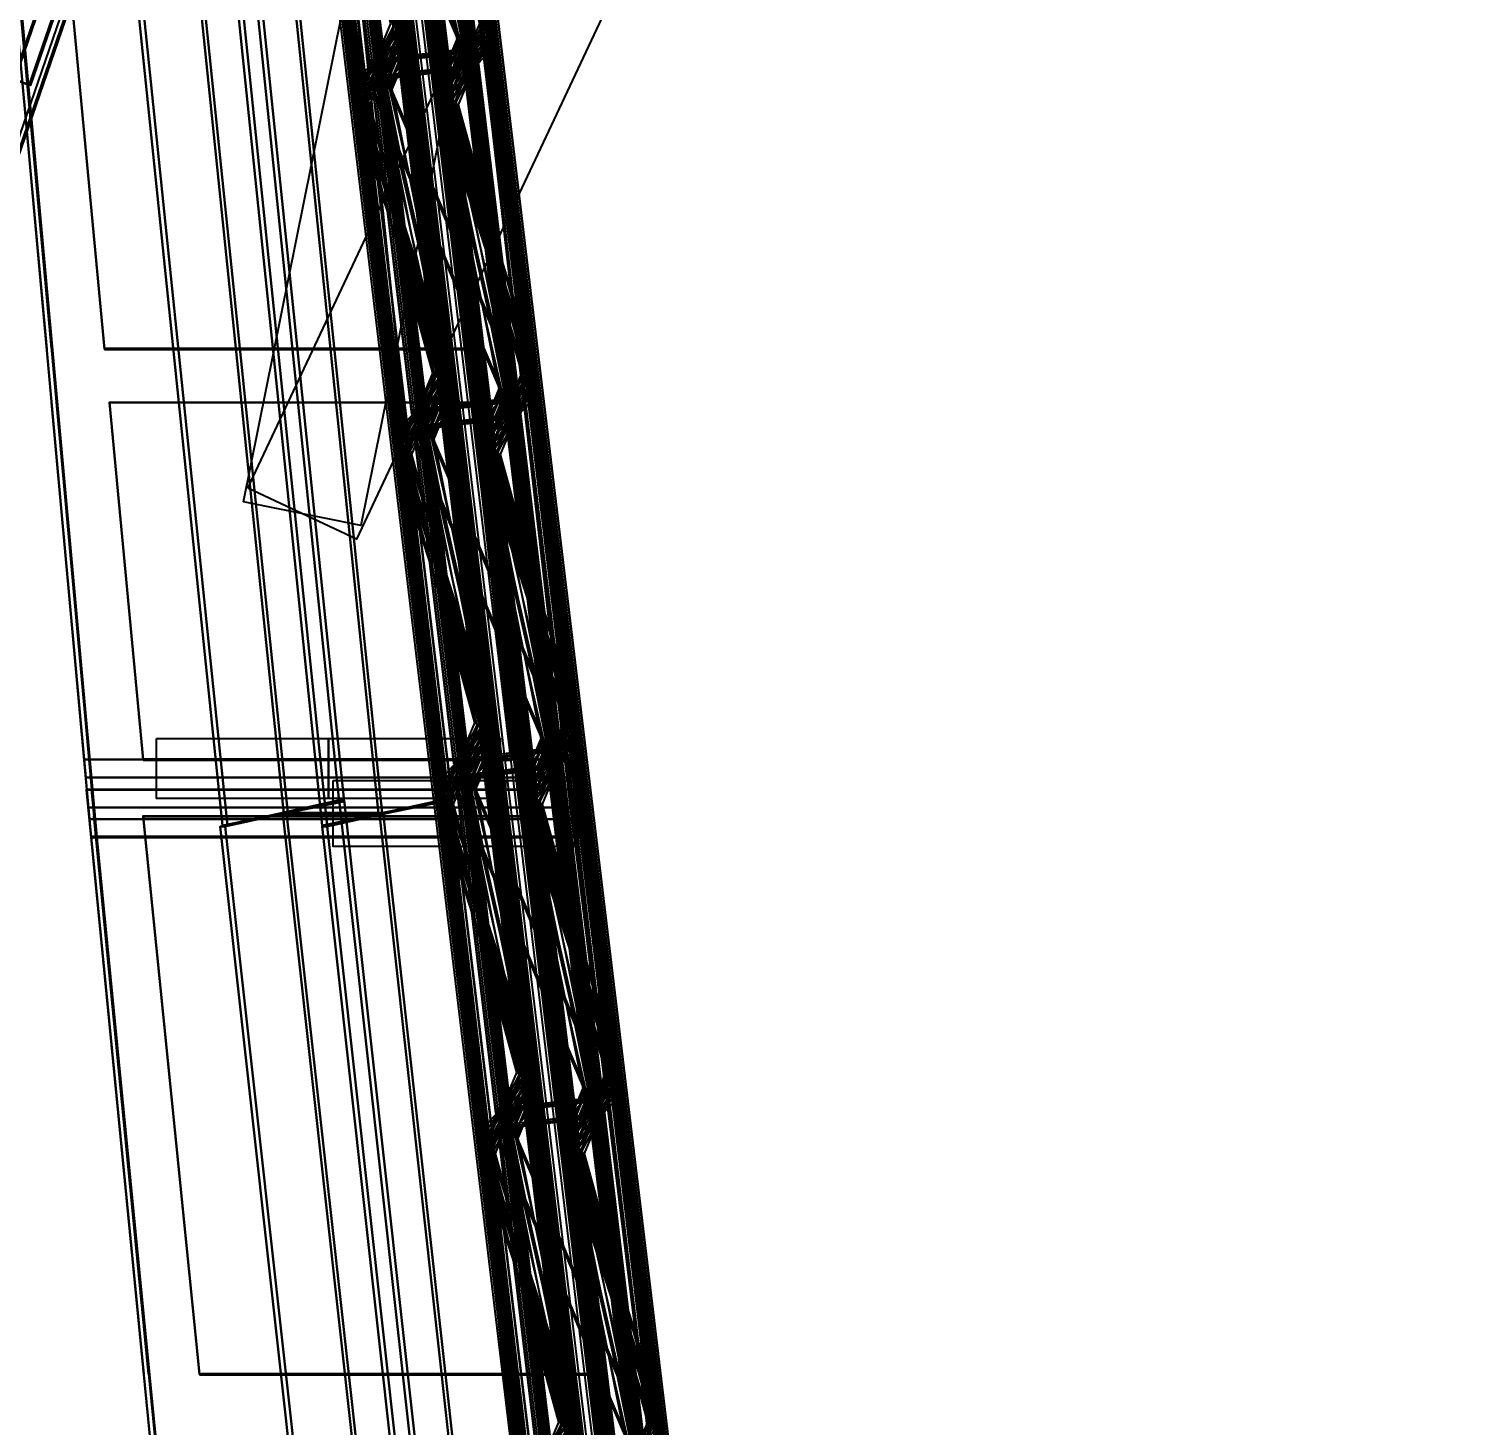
# Model space of a CAD drawing. Header units: millimetres. Extents: x -84906 to 117550, y -3000 to 338000.
# Drawn here: x 10405 to 15255, y 111956 to 116617 of the extents above; entities that cross this region are included whole.
import ezdxf

# ---------------------------------------------------------------- set-up
doc = ezdxf.new("R2010")
doc.units = ezdxf.units.MM
for name, color, linetype, lineweight in [('D-STR-DECK', 7, 'Continuous', 25), ('D-STR-DIM', 7, 'Continuous', 13), ('D-STR-STRC', 7, 'Continuous', 25)]:
    doc.layers.add(name, color=color, linetype=linetype, lineweight=lineweight)
doc.styles.add('OpenSansCondensed-Light', font='OpenSansCondensed-Light.ttf')
doc.styles.add('TOWER_UNICODE', font='Arial Unicode.ttf')
doc.dimstyles.new('EZDXF', dxfattribs={"dimtxt": 0.25, "dimasz": 0.175, "dimexe": 0.375, "dimexo": 0.125, "dimgap": 0.1, "dimtad": 1, "dimlfac": 100, "dimzin": 12, "dimdsep": 46, "dimtxsty": 'OpenSansCondensed-Light', "dimblk": 'ARCHTICK', "dimcen": 2.5, "dimazin": 3, "dimtfac": 0.5, "dimtmove": 2, "dimatfit": 3})

# ---------------------------------------------------------------- blocks, each defined once
blk = doc.blocks.new('_ARCHTICK')
at = {"color": 0, "linetype": 'BYBLOCK', "const_width": 0.15}
blk.add_lwpolyline([(-0.5, -0.5), (0.5, 0.5)], dxfattribs=at)

msp = doc.modelspace()

# ---------------------------------------------------------------- linework, layer by layer
at = {"layer": 'D-STR-DECK'}
for points in [[(11134.7, 115085.1), (13251.5, 119585.1), (13613.5, 119414.9), (11496.7, 114914.9)], [(11119.6, 115039.6), (12027.5, 119539.6), (12419.6, 119460.4), (11511.7, 114960.4)], [(11119.6, 115039.6), (12027.5, 119539.6), (12419.6, 119460.4), (11511.7, 114960.4)]]:
    msp.add_lwpolyline(points, close=True, dxfattribs=at)
at = {"layer": 'D-STR-STRC'}
for points in [[(12890.9, 106151.5), (12765, 105848.5), (11084.5, 119848.5), (11210.4, 120151.5)], [(12906.5, 106151.5), (12780.6, 105848.5), (11100.1, 119848.5), (11226, 120151.5)], [(13187.3, 106151.5), (13061.3, 105848.5), (11380.8, 119848.5), (11506.8, 120151.5)], [(13202.9, 106151.5), (13076.9, 105848.5), (11396.4, 119848.5), (11522.4, 120151.5)], [(6155.3, 106109.5), (6723.1, 105890.5), (11534.6, 119890.5), (10966.8, 120109.5)], [(6160.6, 106109.5), (6728.4, 105890.5), (11539.8, 119890.5), (10972.1, 120109.5)], [(6255.6, 106109.5), (6823.3, 105890.5), (11634.8, 119890.5), (11067, 120109.5)], [(6260.8, 106109.5), (6828.6, 105890.5), (11640.1, 119890.5), (11072.3, 120109.5)], [(12932, 106109.5), (12733.7, 105890.5), (11053.2, 119890.5), (11251.5, 120109.5)], [(12914.6, 106124.2), (12746.5, 105875.8), (11066, 119875.8), (11234.1, 120124.2)], [(12947.1, 106109.5), (12748.8, 105890.5), (11068.3, 119890.5), (11266.6, 120109.5)], [(12901.4, 106138.2), (12756.7, 105861.8), (11076.2, 119861.8), (11220.9, 120138.2)], [(12930, 106124.2), (12761.8, 105875.8), (11081.3, 119875.8), (11249.5, 120124.2)], [(12916.8, 106138.2), (12772.2, 105861.8), (11091.7, 119861.8), (11236.3, 120138.2)], [(12922.9, 106099.4), (12840.3, 105900.6), (11159.8, 119900.6), (11242.4, 120099.4)], [(12938.5, 106099.4), (12855.8, 105900.6), (11175.4, 119900.6), (11258, 120099.4)], [(13219, 106109.5), (13020.7, 105890.5), (11340.2, 119890.5), (11538.5, 120109.5)], [(13112, 106099.4), (13029.3, 105900.6), (11348.9, 119900.6), (11431.5, 120099.4)], [(13234.1, 106109.5), (13035.8, 105890.5), (11355.3, 119890.5), (11553.6, 120109.5)], [(13206, 106124.2), (13037.9, 105875.8), (11357.4, 119875.8), (11525.5, 120124.2)], [(13127.6, 106099.4), (13044.9, 105900.6), (11364.4, 119900.6), (11447.1, 120099.4)], [(13195.7, 106138.2), (13051, 105861.8), (11370.5, 119861.8), (11515.2, 120138.2)], [(13221.3, 106124.2), (13053.2, 105875.8), (11372.7, 119875.8), (11540.8, 120124.2)], [(13211.1, 106138.2), (13066.5, 105861.8), (11386, 119861.8), (11530.6, 120138.2)], [(12241.9, 113922.3), (10612.2, 113922.3), (10049.6, 120080.6), (11534.2, 120080.6)], [(12241.9, 113920.8), (10612.2, 113920.8), (10049.6, 120079.2), (11534.2, 120079.2)], [(10612.2, 113919), (12241.9, 113919), (11534.2, 120077.3), (10049.6, 120077.3)], [(10628.1, 113922.3), (10628.1, 113922.3), (10065.5, 120080.6), (10065.5, 120080.6)], [(12949.9, 106071.8), (12819.7, 105928.2), (11139.2, 119928.2), (11269.4, 120071.8)], [(12938.4, 106081.5), (12828.1, 105918.5), (11147.6, 119918.5), (11257.9, 120081.5)], [(12929.7, 106090.7), (12834.8, 105909.3), (11154.3, 119909.3), (11249.2, 120090.7)], [(12965, 106071.8), (12834.8, 105928.2), (11154.3, 119928.2), (11284.5, 120071.8)], [(12953.8, 106081.5), (12843.5, 105918.5), (11163, 119918.5), (11273.3, 120081.5)], [(12945.2, 106090.7), (12850.3, 105909.3), (11169.8, 119909.3), (11264.7, 120090.7)], [(13133, 106071.8), (13002.9, 105928.2), (11322.4, 119928.2), (11452.5, 120071.8)], [(13124.4, 106081.5), (13014.1, 105918.5), (11333.6, 119918.5), (11443.9, 120081.5)], [(13148.1, 106071.8), (13018, 105928.2), (11337.5, 119928.2), (11467.6, 120071.8)], [(13117.5, 106090.7), (13022.6, 105909.3), (11342.1, 119909.3), (11437.1, 120090.7)], [(13139.7, 106081.5), (13029.4, 105918.5), (11348.9, 119918.5), (11459.2, 120081.5)], [(13133, 106090.7), (13038.1, 105909.3), (11357.6, 119909.3), (11452.5, 120090.7)], [(12226, 113919), (12226, 113919), (11518.3, 120077.3), (11518.3, 120077.3)], [(11049.7, 113959.9), (11438.6, 114040.1), (10819.8, 120040.1), (10430.9, 119959.9)], [(11438.6, 114040.1), (11049.7, 113959.9), (10430.9, 119959.9), (10819.8, 120040.1)], [(11254.8, 113998.7), (11066.6, 113959.9), (10447.8, 119959.9), (10636, 119998.7)], [(11066.6, 113959.9), (11254.8, 113998.7), (10636, 119998.7), (10447.8, 119959.9)], [(11570.2, 113998.7), (11254.8, 113998.7), (10636, 119998.7), (10951.4, 119998.7)], [(11254.8, 113998.7), (11570.2, 113998.7), (10951.4, 119998.7), (10636, 119998.7)], [(11455.6, 114040.1), (11267.4, 114001.3), (10648.6, 120001.3), (10836.7, 120040.1)], [(11267.4, 114001.3), (11455.6, 114040.1), (10836.7, 120040.1), (10648.6, 120001.3)], [(11267.4, 114001.3), (11582.8, 114001.3), (10964, 120001.3), (10648.6, 120001.3)], [(11582.8, 114001.3), (11267.4, 114001.3), (10648.6, 120001.3), (10964, 120001.3)], [(11382.1, 113959.9), (11570.2, 113998.7), (10951.4, 119998.7), (10763.3, 119959.9)], [(11570.2, 113998.7), (11382.1, 113959.9), (10763.3, 119959.9), (10951.4, 119998.7)], [(11788, 114040.1), (11399, 113959.9), (10780.2, 119959.9), (11169.1, 120040.1)], [(11399, 113959.9), (11788, 114040.1), (11169.1, 120040.1), (10780.2, 119959.9)], [(11438.6, 114040.1), (11455.6, 114040.1), (10836.7, 120040.1), (10819.8, 120040.1)], [(11455.6, 114040.1), (11438.6, 114040.1), (10819.8, 120040.1), (10836.7, 120040.1)], [(11582.8, 114001.3), (11771, 114040.1), (11152.2, 120040.1), (10964, 120001.3)], [(11771, 114040.1), (11582.8, 114001.3), (10964, 120001.3), (11152.2, 120040.1)], [(13202.4, 106032.7), (12765.5, 105980.5), (11085, 119980.5), (11521.9, 120032.7)], [(13202.4, 106032.7), (12765.5, 105980.5), (11085, 119980.5), (11521.9, 120032.7)], [(13202.4, 106031.8), (12765.5, 105979.5), (11085, 119979.5), (11521.9, 120031.8)], [(13202.4, 106031.8), (12765.5, 105979.5), (11085, 119979.5), (11521.9, 120031.8)], [(13202.4, 106026.2), (12765.5, 105973.8), (11085, 119973.8), (11521.9, 120026.2)], [(13202.4, 106020.5), (12765.5, 105968.2), (11085, 119968.2), (11521.9, 120020.5)], [(13202.4, 106020.5), (12765.5, 105968.2), (11085, 119968.2), (11521.9, 120020.5)], [(13202.4, 106019.5), (12765.5, 105967.3), (11085, 119967.3), (11521.9, 120019.5)], [(13202.4, 106019.5), (12765.5, 105967.3), (11085, 119967.3), (11521.9, 120019.5)], [(11771, 114040.1), (11788, 114040.1), (11169.1, 120040.1), (11152.2, 120040.1)], [(11788, 114040.1), (11771, 114040.1), (11152.2, 120040.1), (11169.1, 120040.1)], [(11066.6, 113959.9), (11049.7, 113959.9), (10430.9, 119959.9), (10447.8, 119959.9)], [(11049.7, 113959.9), (11066.6, 113959.9), (10447.8, 119959.9), (10430.9, 119959.9)], [(11399, 113959.9), (11382.1, 113959.9), (10763.3, 119959.9), (10780.2, 119959.9)], [(11382.1, 113959.9), (11399, 113959.9), (10780.2, 119959.9), (10763.3, 119959.9)], [(11893.6, 116599.8), (11765.5, 117667.4), (11452.7, 117630)], [(11893.6, 116599.8), (11765.5, 117667.4), (11452.7, 117630)], [(11893.6, 116598.9), (11765.5, 117666.4), (11452.7, 117629)], [(11893.6, 116598.9), (11765.5, 117666.4), (11452.7, 117629)], [(11893.6, 116587.6), (11765.5, 117655.2), (11452.7, 117617.7)], [(11893.6, 116587.6), (11765.5, 117655.2), (11452.7, 117617.7)], [(11893.6, 116586.6), (11765.5, 117654.2), (11452.7, 117616.8)], [(11893.6, 116586.6), (11765.5, 117654.2), (11452.7, 117616.8)], [(11893.6, 116593.4), (11765.5, 117660.8), (11452.8, 117623.3)], [(11854.3, 116549.9), (11541.6, 116512.5), (11413.4, 117580)], [(11854.3, 116549.9), (11541.6, 116512.5), (11413.4, 117580)], [(11854.3, 116548.9), (11541.6, 116511.5), (11413.4, 117579.1)], [(11854.3, 116548.9), (11541.6, 116511.5), (11413.4, 117579.1)], [(11854.3, 116543.4), (11541.6, 116505.9), (11413.4, 117573.2)], [(11854.3, 116537.7), (11541.6, 116500.2), (11413.4, 117567.8)], [(11854.3, 116537.7), (11541.6, 116500.2), (11413.4, 117567.8)], [(11854.3, 116536.7), (11541.6, 116499.3), (11413.4, 117566.8)], [(11854.3, 116536.7), (11541.6, 116499.3), (11413.4, 117566.8)], [(11660.1, 116568.6), (11568.7, 116467.7), (11439.9, 117540.4)], [(11652.7, 116573.9), (11575.2, 116459.4), (11446.2, 117533.9)], [(11647.2, 116578.8), (11580.5, 116451.4), (11451.3, 117527.8)], [(11675.2, 116568.6), (11583.8, 116467.7), (11455, 117540.4)], [(11668, 116573.9), (11590.5, 116459.4), (11461.6, 117533.9)], [(11662.7, 116578.8), (11596, 116451.4), (11466.8, 117527.8)], [(11843.2, 116568.6), (11751.8, 116467.7), (11623, 117540.4)], [(11838.7, 116573.9), (11761.2, 116459.4), (11632.2, 117533.9)], [(11858.3, 116568.6), (11766.9, 116467.7), (11638.1, 117540.4)], [(11835, 116578.8), (11768.3, 116451.4), (11639.1, 117527.8)], [(11854, 116573.9), (11776.5, 116459.4), (11647.5, 117533.9)], [(11850.5, 116578.8), (11783.8, 116451.4), (11654.6, 117527.8)], [(9948.5, 116606.2), (10405.3, 116430.1), (10774, 117502.8)], [(9953.7, 116606.2), (10410.6, 116430.1), (10779.3, 117502.8)], [(11642.2, 116606.2), (11482.6, 116430.1), (11353.9, 117502.8)], [(11628.9, 116616.6), (11493.6, 116416.7), (11364.6, 117491.2)], [(11657.3, 116606.2), (11497.7, 116430.1), (11369, 117502.8)], [(11618.8, 116626.3), (11502.4, 116403.8), (11373.2, 117480.3)], [(11644.2, 116616.6), (11508.9, 116416.7), (11380, 117491.2)], [(11634.3, 116626.3), (11517.9, 116403.8), (11388.7, 117480.3)], [(11642.9, 116583.4), (11584.8, 116443.8), (11455.4, 117522.3)], [(11658.5, 116583.4), (11600.4, 116443.8), (11471, 117522.3)], [(11929.2, 116606.2), (11769.6, 116430.1), (11640.9, 117502.8)], [(11832, 116583.4), (11773.9, 116443.8), (11644.5, 117522.3)], [(11944.3, 116606.2), (11784.7, 116430.1), (11656, 117502.8)], [(11920.3, 116616.6), (11785, 116416.7), (11656, 117491.2)], [(11847.6, 116583.4), (11789.5, 116443.8), (11660.1, 117522.3)], [(11913.1, 116626.3), (11796.7, 116403.8), (11667.5, 117480.3)], [(11935.6, 116616.6), (11800.3, 116416.7), (11671.3, 117491.2)], [(11928.6, 116626.3), (11812.2, 116403.8), (11683, 117480.3)], [(11610.9, 116635.5), (11509.6, 116391.7), (11380.1, 117470.3)], [(11626.5, 116635.5), (11525.2, 116391.7), (11395.7, 117470.3)], [(11907.3, 116635.5), (11805.9, 116391.7), (11676.4, 117470.3)], [(11922.8, 116635.5), (11821.5, 116391.7), (11692, 117470.3)], [(10463.4, 115549.6), (10463.4, 115549.6), (10339, 116910.8), (10339, 116910.8)], [(10479.3, 115551), (10479.3, 115551), (10355, 116912.3), (10355, 116912.3)], [(11861.8, 115551), (10656.3, 115551), (10528.1, 116912.3), (11709.2, 116912.3)], [(10656.4, 115549.4), (11861.8, 115549.4), (11709.2, 116911.1), (10528.1, 116911.1)], [(11861.8, 115549.6), (10656.3, 115549.6), (10528.1, 116910.8), (11709.2, 116910.8)], [(10656.4, 115547.5), (11861.8, 115547.5), (11709.2, 116909.2), (10528.1, 116909.2)], [(12038.8, 115547.5), (12038.8, 115547.5), (11882.4, 116909.2), (11882.4, 116909.2)], [(12054.7, 115549.4), (12054.7, 115549.4), (11898.3, 116911.1), (11898.3, 116911.1)], [(11755.1, 115529.7), (11625.6, 116608.3), (11524.3, 116364.5)], [(11770.7, 115529.7), (11641.2, 116608.3), (11539.9, 116364.5)], [(12051.4, 115529.7), (11921.9, 116608.3), (11820.6, 116364.5)], [(12067, 115529.7), (11937.5, 116608.3), (11836.2, 116364.5)], [(11791.1, 115497.2), (11662.4, 116569.9), (11502.8, 116393.8)], [(11775.8, 115508.8), (11646.8, 116583.3), (11511.5, 116383.4)], [(11806.2, 115497.2), (11677.5, 116569.9), (11517.9, 116393.8)], [(11764.1, 115519.7), (11634.9, 116596.2), (11518.5, 116373.7)], [(11791.1, 115508.8), (11662.1, 116583.3), (11526.8, 116383.4)], [(11779.6, 115519.7), (11650.4, 116596.2), (11534, 116373.7)], [(11787, 115477.7), (11657.6, 116556.2), (11599.5, 116416.6)], [(11802.6, 115477.7), (11673.2, 116556.2), (11615.1, 116416.6)], [(11976.1, 115477.7), (11846.7, 116556.2), (11788.6, 116416.6)], [(12078.1, 115497.2), (11949.4, 116569.9), (11789.8, 116393.8)], [(12067.1, 115508.8), (11938.2, 116583.3), (11802.9, 116383.4)], [(11991.7, 115477.7), (11862.3, 116556.2), (11804.2, 116416.6)], [(12093.2, 115497.2), (11964.5, 116569.9), (11804.9, 116393.8)], [(12058.4, 115519.7), (11929.2, 116596.2), (11812.8, 116373.7)], [(12082.5, 115508.8), (11953.5, 116583.3), (11818.2, 116383.4)], [(12073.9, 115519.7), (11944.7, 116596.2), (11828.3, 116373.7)], [(11809, 115459.6), (11680.2, 116532.3), (11588.8, 116431.4)], [(11799.6, 115466.1), (11670.6, 116540.6), (11593.1, 116426.1)], [(11792.5, 115472.2), (11663.3, 116548.6), (11596.6, 116421.2)], [(11824.1, 115459.6), (11695.3, 116532.3), (11603.9, 116431.4)], [(11814.9, 115466.1), (11685.9, 116540.6), (11608.5, 116426.1)], [(11808, 115472.2), (11678.8, 116548.6), (11612.1, 116421.2)], [(11992.1, 115459.6), (11863.4, 116532.3), (11771.9, 116431.4)], [(11985.5, 115466.1), (11856.6, 116540.6), (11779.1, 116426.1)], [(11980.3, 115472.2), (11851.1, 116548.6), (11784.4, 116421.2)], [(12007.2, 115459.6), (11878.5, 116532.3), (11787.1, 116431.4)], [(12000.9, 115466.1), (11871.9, 116540.6), (11794.4, 116426.1)], [(11995.8, 115472.2), (11866.6, 116548.6), (11799.9, 116421.2)], [(12033.7, 115433.2), (11905.5, 116500.7), (11592.8, 116463.3)], [(12033.7, 115433.2), (11905.5, 116500.7), (11592.8, 116463.3)], [(12033.7, 115432.2), (11905.5, 116499.8), (11592.8, 116462.3)], [(12033.7, 115432.2), (11905.5, 116499.8), (11592.8, 116462.3)], [(12033.7, 115426.8), (11905.5, 116494.1), (11592.8, 116456.6)], [(12033.7, 115420.9), (11905.5, 116488.5), (11592.8, 116451.1)], [(12033.7, 115420.9), (11905.5, 116488.5), (11592.8, 116451.1)], [(12033.7, 115420), (11905.5, 116487.5), (11592.8, 116450.1)], [(12033.7, 115420), (11905.5, 116487.5), (11592.8, 116450.1)], [(11994.4, 115383.2), (11681.6, 115345.8), (11553.5, 116413.4)], [(11994.4, 115383.2), (11681.6, 115345.8), (11553.5, 116413.4)], [(11994.4, 115382.3), (11681.6, 115344.8), (11553.5, 116412.4)], [(11994.4, 115382.3), (11681.6, 115344.8), (11553.5, 116412.4)], [(11994.4, 115376.7), (11681.6, 115339.2), (11553.5, 116406.6)], [(11994.4, 115371), (11681.6, 115333.6), (11553.5, 116401.1)], [(11994.4, 115371), (11681.6, 115333.6), (11553.5, 116401.1)], [(11994.4, 115370), (11681.6, 115332.6), (11553.5, 116400.2)], [(11994.4, 115370), (11681.6, 115332.6), (11553.5, 116400.2)], [(11800.1, 115401.9), (11708.7, 115301), (11579.9, 116373.7)], [(11792.7, 115407.2), (11715.3, 115292.7), (11586.3, 116367.2)], [(11787.2, 115412.1), (11720.5, 115284.7), (11591.3, 116361.2)], [(11815.2, 115401.9), (11723.8, 115301), (11595, 116373.7)], [(11808.1, 115407.2), (11730.6, 115292.7), (11601.6, 116367.2)], [(11802.7, 115412.1), (11736, 115284.7), (11606.8, 116361.2)], [(11983.2, 115401.9), (11891.8, 115301), (11763.1, 116373.7)], [(11978.7, 115407.2), (11901.2, 115292.7), (11772.2, 116367.2)], [(11998.4, 115401.9), (11906.9, 115301), (11778.2, 116373.7)], [(11975, 115412.1), (11908.4, 115284.7), (11779.1, 116361.2)], [(11994, 115407.2), (11916.5, 115292.7), (11787.6, 116367.2)], [(11990.5, 115412.1), (11923.8, 115284.7), (11794.6, 116361.2)], [(11782.3, 115439.6), (11622.7, 115263.4), (11493.9, 116336.1)], [(11768.9, 115449.9), (11633.6, 115250), (11504.7, 116324.5)], [(11797.4, 115439.6), (11637.8, 115263.4), (11509, 116336.1)], [(11758.8, 115459.7), (11642.4, 115237.2), (11513.2, 116313.7)], [(11784.3, 115449.9), (11649, 115250), (11520, 116324.5)], [(11774.3, 115459.7), (11657.9, 115237.2), (11528.7, 116313.7)], [(11782.9, 115416.7), (11724.9, 115277.1), (11595.4, 116355.7)], [(11798.5, 115416.7), (11740.5, 115277.1), (11611, 116355.7)], [(12069.3, 115439.6), (11909.7, 115263.4), (11780.9, 116336.1)], [(11972, 115416.7), (11914, 115277.1), (11784.5, 116355.7)], [(12084.4, 115439.6), (11924.8, 115263.4), (11796, 116336.1)], [(12060.3, 115449.9), (11925, 115250), (11796.1, 116324.5)], [(11987.6, 115416.7), (11929.6, 115277.1), (11800.1, 116355.7)], [(12053.1, 115459.7), (11936.7, 115237.2), (11807.5, 116313.7)], [(12075.6, 115449.9), (11940.4, 115250), (11811.4, 116324.5)], [(12068.6, 115459.7), (11952.2, 115237.2), (11823, 116313.7)], [(11751, 115468.8), (11649.6, 115225), (11520.2, 116303.6)], [(11766.6, 115468.8), (11665.2, 115225), (11535.8, 116303.6)], [(12047.3, 115468.8), (11945.9, 115225), (11816.5, 116303.6)], [(12062.9, 115468.8), (11961.5, 115225), (11832.1, 116303.6)], [(11895.1, 114363.1), (11765.6, 115441.6), (11664.3, 115197.9)], [(11910.7, 114363.1), (11781.2, 115441.6), (11679.9, 115197.9)], [(12191.4, 114363.1), (12062, 115441.6), (11960.6, 115197.9)], [(12207, 114363.1), (12077.6, 115441.6), (11976.2, 115197.9)], [(11931.2, 114330.6), (11802.4, 115403.3), (11642.8, 115227.1)], [(11915.8, 114342.2), (11786.8, 115416.7), (11651.5, 115216.8)], [(11946.3, 114330.6), (11817.5, 115403.3), (11657.9, 115227.1)], [(11904.2, 114353), (11775, 115429.5), (11658.6, 115207)], [(11931.1, 114342.2), (11802.2, 115416.7), (11666.9, 115216.8)], [(11919.7, 114353), (11790.4, 115429.5), (11674.1, 115207)], [(11927.1, 114311), (11797.6, 115389.6), (11739.6, 115249.9)], [(11942.7, 114311), (11813.2, 115389.6), (11755.2, 115249.9)], [(12116.2, 114311), (11986.7, 115389.6), (11928.7, 115249.9)], [(12218.2, 114330.6), (12089.4, 115403.3), (11929.8, 115227.1)], [(12207.2, 114342.2), (12078.2, 115416.7), (11942.9, 115216.8)], [(12131.8, 114311), (12002.3, 115389.6), (11944.2, 115249.9)], [(12233.3, 114330.6), (12104.5, 115403.3), (11944.9, 115227.1)], [(12198.5, 114353), (12069.3, 115429.5), (11952.9, 115207)], [(12222.5, 114342.2), (12093.5, 115416.7), (11958.3, 115216.8)], [(12214, 114353), (12084.7, 115429.5), (11968.4, 115207)], [(10588.5, 114179.8), (10588.5, 114179.8), (10479.7, 115371.3), (10479.7, 115371.3)], [(10604.5, 114181.2), (10604.5, 114181.2), (10495.6, 115372.7), (10495.6, 115372.7)], [(12015.3, 114181.2), (10785.4, 114181.2), (10673.1, 115372.7), (11881.8, 115372.7)], [(10785.4, 114179.8), (12015.3, 114179.8), (11881.7, 115371.5), (10673.1, 115371.5)], [(12015.3, 114179.8), (10785.4, 114179.8), (10673.1, 115371.3), (11881.8, 115371.3)], [(10785.4, 114177.9), (12015.3, 114177.9), (11881.7, 115369.7), (10673.1, 115369.7)], [(11949, 114292.9), (11820.2, 115365.6), (11728.8, 115264.7)], [(11939.6, 114299.5), (11810.6, 115374), (11733.2, 115259.5)], [(11932.6, 114305.5), (11803.3, 115382), (11736.7, 115254.5)], [(11964.1, 114292.9), (11835.3, 115365.6), (11743.9, 115264.7)], [(11955, 114299.5), (11826, 115374), (11748.5, 115259.5)], [(11948, 114305.5), (11818.8, 115382), (11752.2, 115254.5)], [(12132.2, 114292.9), (12003.4, 115365.6), (11912, 115264.7)], [(12125.6, 114299.5), (11996.6, 115374), (11919.1, 115259.5)], [(12120.4, 114305.5), (11991.2, 115382), (11924.5, 115254.5)], [(12147.3, 114292.9), (12018.5, 115365.6), (11927.1, 115264.7)], [(12140.9, 114299.5), (12011.9, 115374), (11934.4, 115259.5)], [(12135.9, 114305.5), (12006.6, 115382), (11940, 115254.5)], [(12196.2, 114177.9), (12196.2, 114177.9), (12059.3, 115369.7), (12059.3, 115369.7)], [(12212.1, 114179.8), (12212.1, 114179.8), (12075.2, 115371.5), (12075.2, 115371.5)], [(12173.7, 114266.5), (12045.6, 115334), (11732.8, 115296.6)], [(12173.7, 114266.5), (12045.6, 115334), (11732.8, 115296.6)], [(12173.7, 114265.5), (12045.6, 115333.1), (11732.8, 115295.7)], [(12173.7, 114265.5), (12045.6, 115333.1), (11732.8, 115295.7)], [(12173.7, 114260.1), (12045.6, 115327.5), (11732.8, 115289.9)], [(12173.7, 114254.3), (12045.6, 115321.8), (11732.8, 115284.4)], [(12173.7, 114254.3), (12045.6, 115321.8), (11732.8, 115284.4)], [(12173.7, 114253.3), (12045.6, 115320.9), (11732.8, 115283.5)], [(12173.7, 114253.3), (12045.6, 115320.9), (11732.8, 115283.5)], [(12134.4, 114216.5), (11821.6, 114179.1), (11693.5, 115246.7)], [(12134.4, 114216.5), (11821.6, 114179.1), (11693.5, 115246.7)], [(12134.4, 114215.6), (11821.6, 114178.2), (11693.5, 115245.7)], [(12134.4, 114215.6), (11821.6, 114178.2), (11693.5, 115245.7)], [(12134.4, 114210.1), (11821.6, 114172.5), (11693.5, 115239.9)], [(12134.4, 114204.3), (11821.6, 114166.9), (11693.5, 115234.5)], [(12134.4, 114204.3), (11821.6, 114166.9), (11693.5, 115234.5)], [(12134.4, 114203.4), (11821.6, 114166), (11693.5, 115233.5)], [(12134.4, 114203.4), (11821.6, 114166), (11693.5, 115233.5)], [(11940.1, 114235.3), (11848.7, 114134.4), (11720, 115207.1)], [(11932.8, 114240.5), (11855.3, 114126), (11726.3, 115200.5)], [(11955.2, 114235.3), (11863.8, 114134.4), (11735.1, 115207.1)], [(11948.1, 114240.5), (11870.6, 114126), (11741.7, 115200.5)], [(12123.3, 114235.3), (12031.9, 114134.4), (11903.1, 115207.1)], [(12118.7, 114240.5), (12041.2, 114126), (11912.3, 115200.5)], [(12138.4, 114235.3), (12047, 114134.4), (11918.2, 115207.1)], [(12134.1, 114240.5), (12056.6, 114126), (11927.6, 115200.5)], [(11922.3, 114272.9), (11762.7, 114096.7), (11634, 115169.4)], [(11909, 114283.2), (11773.7, 114083.3), (11644.7, 115157.8)], [(11937.4, 114272.9), (11777.8, 114096.7), (11649.1, 115169.4)], [(11898.9, 114293), (11782.5, 114070.5), (11653.3, 115147)], [(11924.3, 114283.2), (11789, 114083.3), (11660, 115157.8)], [(11914.4, 114293), (11798, 114070.5), (11668.8, 115147)], [(11927.3, 114245.5), (11860.6, 114118), (11731.4, 115194.5)], [(11923, 114250.1), (11864.9, 114110.4), (11735.5, 115189)], [(11942.7, 114245.5), (11876.1, 114118), (11746.9, 115194.5)], [(11938.6, 114250.1), (11880.5, 114110.4), (11751.1, 115189)], [(12115.1, 114245.5), (12048.4, 114118), (11919.2, 115194.5)], [(12209.3, 114272.9), (12049.7, 114096.7), (11921, 115169.4)], [(12112.1, 114250.1), (12054, 114110.4), (11924.6, 115189)], [(12130.6, 114245.5), (12063.9, 114118), (11934.7, 115194.5)], [(12224.4, 114272.9), (12064.8, 114096.7), (11936.1, 115169.4)], [(12200.3, 114283.2), (12065.1, 114083.3), (11936.1, 115157.8)], [(12127.7, 114250.1), (12069.6, 114110.4), (11940.2, 115189)], [(12193.2, 114293), (12076.8, 114070.5), (11947.6, 115147)], [(12215.7, 114283.2), (12080.4, 114083.3), (11951.4, 115157.8)], [(12208.7, 114293), (12092.3, 114070.5), (11963.1, 115147)], [(11891, 114302.1), (11789.7, 114058.4), (11660.2, 115136.9)], [(11906.6, 114302.1), (11805.3, 114058.4), (11675.8, 115136.9)], [(12187.3, 114302.1), (12086, 114058.4), (11956.5, 115136.9)], [(12202.9, 114302.1), (12101.6, 114058.4), (11972.1, 115136.9)], [(12035.2, 113196.4), (11905.7, 114275), (11804.3, 114031.2)], [(12050.8, 113196.4), (11921.3, 114275), (11819.9, 114031.2)], [(12331.5, 113196.4), (12202, 114275), (12100.7, 114031.2)], [(12347.1, 113196.4), (12217.6, 114275), (12116.3, 114031.2)], [(10830.1, 114250), (11403.3, 114250), (11403.3, 114050), (10830.1, 114050)], [(10830.1, 114250), (11403.3, 114250), (11403.3, 114050), (10830.1, 114050)], [(10830.1, 114250), (11403.3, 114250), (11403.3, 114050), (10830.1, 114050)], [(10830.1, 114250), (11403.3, 114250), (11403.3, 114050), (10830.1, 114050)], [(11976.6, 114050), (11403.3, 114050), (11403.3, 114250), (11976.6, 114250)], [(11976.6, 114050), (11403.3, 114050), (11403.3, 114250), (11976.6, 114250)], [(11976.6, 114050), (11403.3, 114050), (11403.3, 114250), (11976.6, 114250)], [(11976.6, 114050), (11403.3, 114050), (11403.3, 114250), (11976.6, 114250)], [(12071.2, 113163.9), (11942.4, 114236.6), (11782.9, 114060.4)], [(12055.8, 113175.5), (11926.9, 114250), (11791.6, 114050.1)], [(12086.3, 113163.9), (11957.5, 114236.6), (11798, 114060.4)], [(12044.2, 113186.3), (11915, 114262.8), (11798.6, 114040.3)], [(12071.2, 113175.5), (11942.2, 114250), (11806.9, 114050.1)], [(12059.7, 113186.3), (11930.5, 114262.8), (11814.1, 114040.3)], [(12358.2, 113163.9), (12229.4, 114236.6), (12069.9, 114060.4)], [(12347.2, 113175.5), (12218.3, 114250), (12083, 114050.1)], [(12373.3, 113163.9), (12244.5, 114236.6), (12085, 114060.4)], [(12338.5, 113186.3), (12209.3, 114262.8), (12092.9, 114040.3)], [(12362.6, 113175.5), (12233.6, 114250), (12098.3, 114050.1)], [(12354, 113186.3), (12224.8, 114262.8), (12108.4, 114040.3)], [(12211.4, 114179.8), (12211.4, 114179.8), (10589.3, 114179.8), (10589.3, 114179.8)], [(12211.4, 114179.8), (10589.3, 114179.8), (10589.3, 114179.8), (12211.4, 114179.8)], [(12089, 113126.3), (11960.3, 114199), (11868.9, 114098.1)], [(12079.7, 113132.8), (11950.7, 114207.3), (11873.2, 114092.8)], [(12072.6, 113138.8), (11943.4, 114215.3), (11876.7, 114087.9)], [(12067.1, 113144.3), (11937.7, 114222.9), (11879.6, 114083.3)], [(12104.2, 113126.3), (11975.4, 114199), (11884, 114098.1)], [(12095, 113132.8), (11966, 114207.3), (11888.5, 114092.8)], [(12088.1, 113138.8), (11958.9, 114215.3), (11892.2, 114087.9)], [(12082.7, 113144.3), (11953.2, 114222.9), (11895.2, 114083.3)], [(12272.2, 113126.3), (12143.4, 114199), (12052, 114098.1)], [(12265.6, 113132.8), (12136.6, 114207.3), (12059.2, 114092.8)], [(12260.4, 113138.8), (12131.2, 114215.3), (12064.5, 114087.9)], [(12287.3, 113126.3), (12158.5, 114199), (12067.1, 114098.1)], [(12256.2, 113144.3), (12126.7, 114222.9), (12068.7, 114083.3)], [(12281, 113132.8), (12152, 114207.3), (12074.5, 114092.8)], [(12275.9, 113138.8), (12146.7, 114215.3), (12080, 114087.9)], [(12271.8, 113144.3), (12142.3, 114222.9), (12084.3, 114083.3)], [(12313.8, 113099.8), (12185.6, 114167.4), (11872.9, 114130)], [(12313.8, 113099.8), (12185.6, 114167.4), (11872.9, 114130)], [(12313.8, 113098.9), (12185.6, 114166.4), (11872.9, 114129)], [(12313.8, 113098.9), (12185.6, 114166.4), (11872.9, 114129)], [(12313.8, 113093.4), (12185.6, 114160.8), (11872.9, 114123.3)], [(12313.8, 113087.6), (12185.6, 114155.2), (11872.9, 114117.7)], [(12313.8, 113087.6), (12185.6, 114155.2), (11872.9, 114117.7)], [(12313.8, 113086.6), (12185.6, 114154.2), (11872.9, 114116.8)], [(12313.8, 113086.6), (12185.6, 114154.2), (11872.9, 114116.8)], [(12218.3, 114120.2), (12218.3, 114120.2), (10594.7, 114120.2), (10594.7, 114120.2)], [(12218.3, 114120.2), (10594.7, 114120.2), (10594.7, 114120.2), (12218.3, 114120.2)], [(13232.4, 105922.5), (11396.2, 105922.5), (10596.4, 114080.6), (12223.8, 114080.6)], [(11412.1, 105922.5), (11412.1, 105922.5), (10612.3, 114080.6), (10612.3, 114080.6)], [(11418.8, 114110), (12223.5, 114110), (12223.5, 113890), (11418.8, 113890)], [(11418.8, 114110), (11993.8, 114110), (11993.8, 113890), (11418.8, 113890)], [(12274.4, 113049.9), (11961.7, 113012.5), (11833.5, 114080)], [(12274.4, 113049.9), (11961.7, 113012.5), (11833.5, 114080)], [(10596.4, 114079), (10596.4, 114079), (10616.4, 114079), (10616.4, 114079)], [(13232.4, 105921), (11396.2, 105921), (10596.4, 114079), (12223.8, 114079)], [(12223.8, 114079), (10596.4, 114079), (10596.4, 114079), (12223.8, 114079)], [(11396.2, 105919), (13232.4, 105919), (12223.8, 114077.1), (10596.4, 114077.1)], [(12223, 114079), (12223, 114079), (10597.1, 114079), (10597.1, 114079)], [(12223, 114079), (10597.1, 114079), (10597.1, 114079), (12223, 114079)], [(11042.3, 113956.1), (11438.7, 114043.9), (11455.7, 114043.9), (11263.8, 114001.4), (11586.4, 114001.4), (11778.3, 114043.9), (11795.3, 114043.9), (11398.9, 113956.1), (11382, 113956.1), (11573.9, 113998.6), (11251.2, 113998.6), (11059.3, 113956.1)], [(11929, 105956.1), (12325.4, 106043.9), (11438.7, 114043.9), (11042.3, 113956.1)], [(11398.9, 113956.1), (11795.3, 114043.9), (11778.3, 114043.9), (11586.4, 114001.4), (11263.8, 114001.4), (11455.7, 114043.9), (11438.7, 114043.9), (11042.3, 113956.1), (11059.3, 113956.1), (11251.2, 113998.6), (11573.9, 113998.6), (11382, 113956.1)], [(12325.4, 106043.9), (11929, 105956.1), (11042.3, 113956.1), (11438.7, 114043.9)], [(11049.7, 113959.9), (11438.6, 114040.1), (11455.6, 114040.1), (11267.4, 114001.3), (11582.8, 114001.3), (11771, 114040.1), (11788, 114040.1), (11399, 113959.9), (11382.1, 113959.9), (11570.2, 113998.7), (11254.8, 113998.7), (11066.6, 113959.9)], [(11399, 113959.9), (11788, 114040.1), (11771, 114040.1), (11582.8, 114001.3), (11267.4, 114001.3), (11455.6, 114040.1), (11438.6, 114040.1), (11049.7, 113959.9), (11066.6, 113959.9), (11254.8, 113998.7), (11570.2, 113998.7), (11382.1, 113959.9)], [(12342.3, 106043.9), (12150.5, 106001.4), (11263.8, 114001.4), (11455.7, 114043.9)], [(12150.5, 106001.4), (12342.3, 106043.9), (11455.7, 114043.9), (11263.8, 114001.4)], [(12682, 106043.9), (12285.6, 105956.1), (11398.9, 113956.1), (11795.3, 114043.9)], [(12285.6, 105956.1), (12682, 106043.9), (11795.3, 114043.9), (11398.9, 113956.1)], [(12325.4, 106043.9), (12342.3, 106043.9), (11455.7, 114043.9), (11438.7, 114043.9)], [(12342.3, 106043.9), (12325.4, 106043.9), (11438.7, 114043.9), (11455.7, 114043.9)], [(12473.1, 106001.4), (12665, 106043.9), (11778.3, 114043.9), (11586.4, 114001.4)], [(12665, 106043.9), (12473.1, 106001.4), (11586.4, 114001.4), (11778.3, 114043.9)], [(12665, 106043.9), (12682, 106043.9), (11795.3, 114043.9), (11778.3, 114043.9)], [(12682, 106043.9), (12665, 106043.9), (11778.3, 114043.9), (11795.3, 114043.9)], [(12274.4, 113048.9), (11961.7, 113011.5), (11833.5, 114079.1)], [(12274.4, 113048.9), (11961.7, 113011.5), (11833.5, 114079.1)], [(12274.4, 113037.7), (11961.7, 113000.2), (11833.5, 114067.8)], [(12274.4, 113037.7), (11961.7, 113000.2), (11833.5, 114067.8)], [(12274.4, 113036.7), (11961.7, 112999.3), (11833.5, 114066.8)], [(12274.4, 113036.7), (11961.7, 112999.3), (11833.5, 114066.8)], [(12274.4, 113043.4), (11961.7, 113005.9), (11833.6, 114073.2)], [(12080.2, 113068.6), (11988.8, 112967.7), (11860, 114040.4)], [(12072.8, 113073.9), (11995.3, 112959.4), (11866.4, 114033.9)], [(12095.3, 113068.6), (12003.9, 112967.7), (11875.1, 114040.4)], [(12088.2, 113073.9), (12010.7, 112959.4), (11881.7, 114033.9)], [(12263.3, 113068.6), (12171.9, 112967.7), (12043.2, 114040.4)], [(12258.8, 113073.9), (12181.3, 112959.4), (12052.3, 114033.9)], [(12278.4, 113068.6), (12187, 112967.7), (12058.3, 114040.4)], [(12274.1, 113073.9), (12196.6, 112959.4), (12067.6, 114033.9)], [(12223.8, 114079), (12223.8, 114079), (12203.8, 114079), (12203.8, 114079)], [(13216.5, 105919), (13216.5, 105919), (12207.9, 114077.1), (12207.9, 114077.1)], [(12230.4, 114019.8), (12230.4, 114019.8), (10602.9, 114019.8), (10602.9, 114019.8)], [(12230.4, 114019.8), (10602.9, 114019.8), (10602.9, 114019.8), (12230.4, 114019.8)], [(10787.6, 112128.5), (10787.6, 112128.5), (10605.1, 113990), (10605.1, 113990)], [(10803.5, 112130.1), (10803.5, 112130.1), (10621.1, 113991.6), (10621.1, 113991.6)], [(12279.4, 112130.1), (10973.1, 112130.1), (10785.4, 113991.6), (12054.5, 113991.6)], [(10973.2, 112128.3), (12279.4, 112128.3), (12054.5, 113990.3), (10785.4, 113990.3)], [(12279.4, 112128.5), (10973.1, 112128.5), (10785.4, 113990), (12054.5, 113990)], [(10973.2, 112126.3), (12279.4, 112126.3), (12054.5, 113988.3), (10785.4, 113988.3)], [(12137.9, 105998.6), (11946, 105956.1), (11059.3, 113956.1), (11251.2, 113998.6)], [(11946, 105956.1), (12137.9, 105998.6), (11251.2, 113998.6), (11059.3, 113956.1)], [(12460.5, 105998.6), (12137.9, 105998.6), (11251.2, 113998.6), (11573.9, 113998.6)], [(12137.9, 105998.6), (12460.5, 105998.6), (11573.9, 113998.6), (11251.2, 113998.6)], [(12150.5, 106001.4), (12473.1, 106001.4), (11586.4, 114001.4), (11263.8, 114001.4)], [(12473.1, 106001.4), (12150.5, 106001.4), (11263.8, 114001.4), (11586.4, 114001.4)], [(12268.7, 105956.1), (12460.5, 105998.6), (11573.9, 113998.6), (11382, 113956.1)], [(12460.5, 105998.6), (12268.7, 105956.1), (11382, 113956.1), (11573.9, 113998.6)], [(12062.3, 113106.2), (11902.8, 112930.1), (11774, 114002.8)], [(12049, 113116.6), (11913.7, 112916.7), (11784.7, 113991.2)], [(12077.4, 113106.2), (11917.9, 112930.1), (11789.1, 114002.8)], [(12064.3, 113116.6), (11929.1, 112916.7), (11800.1, 113991.2)], [(12067.3, 113078.8), (12000.6, 112951.4), (11871.4, 114027.8)], [(12063, 113083.4), (12005, 112943.8), (11875.5, 114022.3)], [(12082.8, 113078.8), (12016.1, 112951.4), (11886.9, 114027.8)], [(12078.6, 113083.4), (12020.6, 112943.8), (11891.1, 114022.3)], [(12255.1, 113078.8), (12188.4, 112951.4), (12059.2, 114027.8)], [(12349.3, 113106.2), (12189.8, 112930.1), (12061, 114002.8)], [(12252.1, 113083.4), (12194.1, 112943.8), (12064.6, 114022.3)], [(12270.6, 113078.8), (12203.9, 112951.4), (12074.7, 114027.8)], [(12364.4, 113106.2), (12204.9, 112930.1), (12076.1, 114002.8)], [(12340.4, 113116.6), (12205.1, 112916.7), (12076.1, 113991.2)], [(12267.7, 113083.4), (12209.7, 112943.8), (12080.2, 114022.3)], [(12355.7, 113116.6), (12220.5, 112916.7), (12091.5, 113991.2)], [(12449.1, 112126.3), (12449.1, 112126.3), (12218.9, 113988.3), (12218.9, 113988.3)], [(12464.9, 112128.3), (12464.9, 112128.3), (12234.7, 113990.3), (12234.7, 113990.3)], [(12234.3, 113980.2), (12234.3, 113980.2), (10607.5, 113980.2), (10607.5, 113980.2)], [(12234.3, 113980.2), (10607.5, 113980.2), (10607.5, 113980.2), (12234.3, 113980.2)], [(11946, 105956.1), (11929, 105956.1), (11042.3, 113956.1), (11059.3, 113956.1)], [(11929, 105956.1), (11946, 105956.1), (11059.3, 113956.1), (11042.3, 113956.1)], [(12285.6, 105956.1), (12268.7, 105956.1), (11382, 113956.1), (11398.9, 113956.1)], [(12268.7, 105956.1), (12285.6, 105956.1), (11398.9, 113956.1), (11382, 113956.1)], [(12038.9, 113126.3), (11922.5, 112903.8), (11793.3, 113980.3)], [(12031.1, 113135.5), (11929.7, 112891.7), (11800.2, 113970.3)], [(12054.4, 113126.3), (11938, 112903.8), (11808.8, 113980.3)], [(12046.7, 113135.5), (11945.3, 112891.7), (11815.8, 113970.3)], [(12333.2, 113126.3), (12216.8, 112903.8), (12087.6, 113980.3)], [(12327.4, 113135.5), (12226, 112891.7), (12096.6, 113970.3)], [(12348.7, 113126.3), (12232.3, 112903.8), (12103.1, 113980.3)], [(12343, 113135.5), (12241.6, 112891.7), (12112.2, 113970.3)], [(10612.2, 113920.8), (10612.2, 113920.8), (10632.2, 113920.8), (10632.2, 113920.8)], [(12241.9, 113920.8), (10612.2, 113920.8), (10612.2, 113920.8), (12241.9, 113920.8)], [(12241.2, 113920.8), (12241.2, 113920.8), (10612.9, 113920.8), (10612.9, 113920.8)], [(12241.2, 113920.8), (10612.9, 113920.8), (10612.9, 113920.8), (12241.2, 113920.8)], [(12241.9, 113920.8), (12241.9, 113920.8), (12221.9, 113920.8), (12221.9, 113920.8)], [(12211.2, 111997.2), (12082.5, 113069.9), (11922.9, 112893.8)], [(12195.9, 112008.8), (12066.9, 113083.3), (11931.6, 112883.4)], [(12226.4, 111997.2), (12097.6, 113069.9), (11938, 112893.8)], [(12184.3, 112019.7), (12055, 113096.2), (11938.6, 112873.7)], [(12175.2, 112029.7), (12045.7, 113108.3), (11944.4, 112864.5)], [(12211.2, 112008.8), (12082.2, 113083.3), (11947, 112883.4)], [(12199.7, 112019.7), (12070.5, 113096.2), (11954.1, 112873.7)], [(12190.8, 112029.7), (12061.3, 113108.3), (11960, 112864.5)], [(12498.2, 111997.2), (12369.5, 113069.9), (12209.9, 112893.8)], [(12487.3, 112008.8), (12358.3, 113083.3), (12223, 112883.4)], [(12513.3, 111997.2), (12384.6, 113069.9), (12225, 112893.8)], [(12478.6, 112019.7), (12349.3, 113096.2), (12232.9, 112873.7)], [(12502.6, 112008.8), (12373.6, 113083.3), (12238.4, 112883.4)], [(12471.5, 112029.7), (12342, 113108.3), (12240.7, 112864.5)], [(12494, 112019.7), (12364.8, 113096.2), (12248.4, 112873.7)], [(12487.1, 112029.7), (12357.6, 113108.3), (12256.3, 112864.5)], [(12229.1, 111959.6), (12100.3, 113032.3), (12008.9, 112931.4)], [(12219.7, 111966.1), (12090.7, 113040.6), (12013.2, 112926.1)], [(12212.6, 111972.2), (12083.4, 113048.6), (12016.8, 112921.2)], [(12207.2, 111977.7), (12077.7, 113056.2), (12019.6, 112916.6)], [(12244.2, 111959.6), (12115.4, 113032.3), (12024, 112931.4)], [(12235, 111966.1), (12106.1, 113040.6), (12028.6, 112926.1)], [(12228.1, 111972.2), (12098.9, 113048.6), (12032.2, 112921.2)], [(12222.8, 111977.7), (12093.3, 113056.2), (12035.2, 112916.6)], [(12412.2, 111959.6), (12283.5, 113032.3), (12192.1, 112931.4)], [(12405.7, 111966.1), (12276.7, 113040.6), (12199.2, 112926.1)], [(12400.5, 111972.2), (12271.2, 113048.6), (12204.6, 112921.2)], [(12427.3, 111959.6), (12298.6, 113032.3), (12207.2, 112931.4)], [(12396.3, 111977.7), (12266.8, 113056.2), (12208.7, 112916.6)], [(12421, 111966.1), (12292, 113040.6), (12214.5, 112926.1)], [(12415.9, 111972.2), (12286.7, 113048.6), (12220.1, 112921.2)], [(12411.9, 111977.7), (12282.4, 113056.2), (12224.3, 112916.6)], [(12453.8, 111933.2), (12325.7, 113000.7), (12012.9, 112963.3)], [(12453.8, 111933.2), (12325.7, 113000.7), (12012.9, 112963.3)], [(12453.8, 111932.2), (12325.7, 112999.8), (12012.9, 112962.3)], [(12453.8, 111932.2), (12325.7, 112999.8), (12012.9, 112962.3)], [(12453.8, 111926.8), (12325.7, 112994.1), (12012.9, 112956.6)], [(12453.8, 111920.9), (12325.7, 112988.5), (12012.9, 112951.1)], [(12453.8, 111920.9), (12325.7, 112988.5), (12012.9, 112951.1)], [(12453.8, 111920), (12325.7, 112987.5), (12012.9, 112950.1)], [(12453.8, 111920), (12325.7, 112987.5), (12012.9, 112950.1)], [(12414.5, 111883.2), (12101.7, 111845.8), (11973.6, 112913.4)], [(12414.5, 111883.2), (12101.7, 111845.8), (11973.6, 112913.4)], [(12414.5, 111882.3), (12101.7, 111844.8), (11973.6, 112912.4)], [(12414.5, 111882.3), (12101.7, 111844.8), (11973.6, 112912.4)], [(12414.5, 111876.7), (12101.7, 111839.2), (11973.6, 112906.6)], [(12414.5, 111871), (12101.7, 111833.6), (11973.6, 112901.1)], [(12414.5, 111871), (12101.7, 111833.6), (11973.6, 112901.1)], [(12414.5, 111870), (12101.7, 111832.6), (11973.6, 112900.2)], [(12414.5, 111870), (12101.7, 111832.6), (11973.6, 112900.2)], [(12220.2, 111901.9), (12128.8, 111801), (12000.1, 112873.7)], [(12235.3, 111901.9), (12143.9, 111801), (12015.2, 112873.7)], [(12403.4, 111901.9), (12312, 111801), (12183.2, 112873.7)], [(12418.5, 111901.9), (12327.1, 111801), (12198.3, 112873.7)], [(12202.4, 111939.6), (12042.8, 111763.4), (11914, 112836.1)], [(12189, 111949.9), (12053.8, 111750), (11924.8, 112824.5)], [(12217.5, 111939.6), (12057.9, 111763.4), (11929.2, 112836.1)], [(12204.4, 111949.9), (12069.1, 111750), (11940.1, 112824.5)], [(12212.9, 111907.2), (12135.4, 111792.7), (12006.4, 112867.2)], [(12207.3, 111912.1), (12140.7, 111784.7), (12011.5, 112861.2)], [(12203.1, 111916.7), (12145, 111777.1), (12015.5, 112855.7)], [(12228.2, 111907.2), (12150.7, 111792.7), (12021.7, 112867.2)], [(12222.8, 111912.1), (12156.2, 111784.7), (12026.9, 112861.2)], [(12218.7, 111916.7), (12160.6, 111777.1), (12031.1, 112855.7)], [(12398.8, 111907.2), (12321.3, 111792.7), (12192.4, 112867.2)], [(12395.2, 111912.1), (12328.5, 111784.7), (12199.3, 112861.2)], [(12489.4, 111939.6), (12329.8, 111763.4), (12201, 112836.1)], [(12392.2, 111916.7), (12334.1, 111777.1), (12204.6, 112855.7)], [(12414.2, 111907.2), (12336.7, 111792.7), (12207.7, 112867.2)], [(12410.6, 111912.1), (12344, 111784.7), (12214.8, 112861.2)], [(12504.5, 111939.6), (12344.9, 111763.4), (12216.2, 112836.1)], [(12480.4, 111949.9), (12345.2, 111750), (12216.2, 112824.5)], [(12407.8, 111916.7), (12349.7, 111777.1), (12220.2, 112855.7)], [(12495.8, 111949.9), (12360.5, 111750), (12231.5, 112824.5)], [(12179, 111959.7), (12062.6, 111737.2), (11933.3, 112813.7)], [(12171.1, 111968.8), (12069.8, 111725), (11940.3, 112803.6)], [(12194.4, 111959.7), (12078.1, 111737.2), (11948.8, 112813.7)], [(12186.7, 111968.8), (12085.3, 111725), (11955.9, 112803.6)], [(12473.3, 111959.7), (12356.9, 111737.2), (12227.6, 112813.7)], [(12467.4, 111968.8), (12366.1, 111725), (12236.6, 112803.6)], [(12488.7, 111959.7), (12372.4, 111737.2), (12243.1, 112813.7)], [(12483, 111968.8), (12381.7, 111725), (12252.2, 112803.6)]]:
    msp.add_lwpolyline(points, close=True, dxfattribs=at)
for points in [[(12890.9, 106151.5), (11210.4, 120151.5)], [(13202.9, 106151.5), (11522.4, 120151.5)], [(12887, 106142), (11206.5, 120142)], [(12896.8, 106129.6), (11216.3, 120129.6)], [(12901.4, 106138.2), (11220.9, 120138.2)], [(12909.4, 106116.4), (11228.9, 120116.4)], [(12914.6, 106124.2), (11234.1, 120124.2)], [(12922.9, 106099.4), (11242.4, 120099.4)], [(12925.8, 106102.6), (11245.3, 120102.6)], [(12932, 106109.5), (11251.5, 120109.5)], [(13127.6, 106099.4), (11447.1, 120099.4)], [(13198.9, 106142), (11518.4, 120142)], [(13206.6, 106129.6), (11526.1, 120129.6)], [(13211.1, 106138.2), (11530.6, 120138.2)], [(13216.1, 106116.4), (11535.6, 120116.4)], [(13221.3, 106124.2), (11540.8, 120124.2)], [(13227.9, 106102.6), (11547.4, 120102.6)], [(13234.1, 106109.5), (11553.6, 120109.5)], [(10612.2, 113920.8), (10049.6, 120079.2)], [(10612.2, 113920.8), (10049.6, 120079.2)], [(10632.2, 113920.8), (10069.6, 120079.2)], [(12919, 106089.9), (11238.5, 120089.9)], [(12925.2, 106082.1), (11244.7, 120082.1)], [(12929.7, 106090.7), (11249.2, 120090.7)], [(12933.2, 106073.7), (11252.7, 120073.7)], [(12938.4, 106081.5), (11257.9, 120081.5)], [(12943.7, 106065), (11263.2, 120065)], [(12949.9, 106071.8), (11269.4, 120071.8)], [(13123.7, 106089.9), (11443.2, 120089.9)], [(13128.5, 106082.1), (11448, 120082.1)], [(13133, 106090.7), (11452.5, 120090.7)], [(13134.5, 106073.7), (11454, 120073.7)], [(13139.7, 106081.5), (11459.2, 120081.5)], [(13141.9, 106065), (11461.4, 120065)], [(13148.1, 106071.8), (11467.6, 120071.8)], [(12221.9, 113920.8), (11514.2, 120079.2)], [(12241.9, 113920.8), (11534.2, 120079.2)], [(12241.9, 113920.8), (11534.2, 120079.2)], [(13182.5, 106030.3), (11502, 120030.3)], [(13182.5, 106030.3), (11502, 120030.3)], [(13182.5, 106023.8), (11502, 120023.8)], [(13182.5, 106017.2), (11502, 120017.2)], [(13182.5, 106017.2), (11502, 120017.2)], [(13202.4, 106032.7), (11521.9, 120032.7)], [(13202.4, 106032.7), (11521.9, 120032.7)], [(13202.4, 106026.2), (11521.9, 120026.2)], [(13202.4, 106019.5), (11521.9, 120019.5)], [(13202.4, 106019.5), (11521.9, 120019.5)], [(12765.5, 105980.5), (11085, 119980.5)], [(12765.5, 105980.5), (11085, 119980.5)], [(12765.5, 105973.8), (11085, 119973.8)], [(12765.5, 105967.3), (11085, 119967.3)], [(12765.5, 105967.3), (11085, 119967.3)], [(12785.3, 105982.8), (11104.8, 119982.8)], [(12785.3, 105982.8), (11104.8, 119982.8)], [(12785.3, 105969.7), (11104.8, 119969.7)], [(12785.3, 105969.7), (11104.8, 119969.7)], [(12785.4, 105976.2), (11104.9, 119976.2)], [(12819.7, 105928.2), (11139.2, 119928.2)], [(12825.9, 105935), (11145.4, 119935)], [(12828.1, 105918.5), (11147.6, 119918.5)], [(12833.4, 105926.3), (11152.9, 119926.3)], [(12834.8, 105909.3), (11154.3, 119909.3)], [(12839.3, 105917.9), (11158.8, 119917.9)], [(12840.3, 105900.6), (11159.8, 119900.6)], [(12844.2, 105910.1), (11163.7, 119910.1)], [(13018, 105928.2), (11337.5, 119928.2)], [(13024.2, 105935), (11343.7, 119935)], [(13029.4, 105918.5), (11348.9, 119918.5)], [(13034.7, 105926.3), (11354.2, 119926.3)], [(13038.1, 105909.3), (11357.6, 119909.3)], [(13042.6, 105917.9), (11362.1, 119917.9)], [(13044.9, 105900.6), (11364.4, 119900.6)], [(13048.9, 105910.1), (11368.4, 119910.1)], [(6723.1, 105890.5), (11534.6, 119890.5)], [(6810.9, 105897.4), (11622.3, 119897.4)], [(6828.6, 105890.5), (11640.1, 119890.5)], [(12733.7, 105890.5), (11053.2, 119890.5)], [(12739.9, 105897.4), (11059.4, 119897.4)], [(12746.5, 105875.8), (11066, 119875.8)], [(12751.8, 105883.6), (11071.3, 119883.6)], [(12756.7, 105861.8), (11076.2, 119861.8)], [(12761.2, 105870.4), (11080.7, 119870.4)], [(12768.9, 105858), (11088.4, 119858)], [(13035.8, 105890.5), (11355.3, 119890.5)], [(13042, 105897.4), (11361.5, 119897.4)], [(13053.2, 105875.8), (11372.7, 119875.8)], [(13058.5, 105883.6), (11378, 119883.6)], [(13066.5, 105861.8), (11386, 119861.8)], [(13071, 105870.4), (11390.5, 119870.4)], [(13080.8, 105858), (11400.3, 119858)], [(12765, 105848.5), (11084.5, 119848.5)], [(13076.9, 105848.5), (11396.4, 119848.5)], [(10594.7, 114120.2), (10589.3, 114179.8)], [(10594.7, 114120.2), (10589.3, 114179.8)], [(12218.3, 114120.2), (12211.4, 114179.8)], [(12218.3, 114120.2), (12211.4, 114179.8)], [(11396.2, 105921), (10596.4, 114079)], [(11396.2, 105921), (10596.4, 114079)], [(10602.9, 114019.8), (10597.1, 114079)], [(10602.9, 114019.8), (10597.1, 114079)], [(11416.2, 105921), (10616.4, 114079)], [(13212.4, 105921), (12203.8, 114079)], [(12230.4, 114019.8), (12223, 114079)], [(12230.4, 114019.8), (12223, 114079)], [(13232.4, 105921), (12223.8, 114079)], [(13232.4, 105921), (12223.8, 114079)], [(10612.9, 113920.8), (10607.5, 113980.2)], [(10612.9, 113920.8), (10607.5, 113980.2)], [(12241.2, 113920.8), (12234.3, 113980.2)], [(12241.2, 113920.8), (12234.3, 113980.2)]]:
    msp.add_lwpolyline(points, dxfattribs=at)

# ---------------------------------------------------------------- dimensions: what is measured, and where the dimension line sits
at = {"layer": 'D-STR-DIM'}
for base, p2 in [((116500, 0), (0, 223550)), ((85000, 0), (0, 125000))]:
    msp.add_linear_dim(base=base, p1=(0, 0), p2=p2, angle=90, dimstyle='EZDXF', override={"dimtxt": 4200, "dimasz": 1875, "dimexe": 1050, "dimexo": 900, "dimgap": 1050, "dimtad": 1, "dimdec": 0, "dimlfac": 1, "dimlunit": 2, "dimtxsty": 'TOWER_UNICODE', "dimclrd": 7, "dimclre": 7, "dimclrt": 7}, dxfattribs=at).render()

doc.saveas('drawing.dxf')
